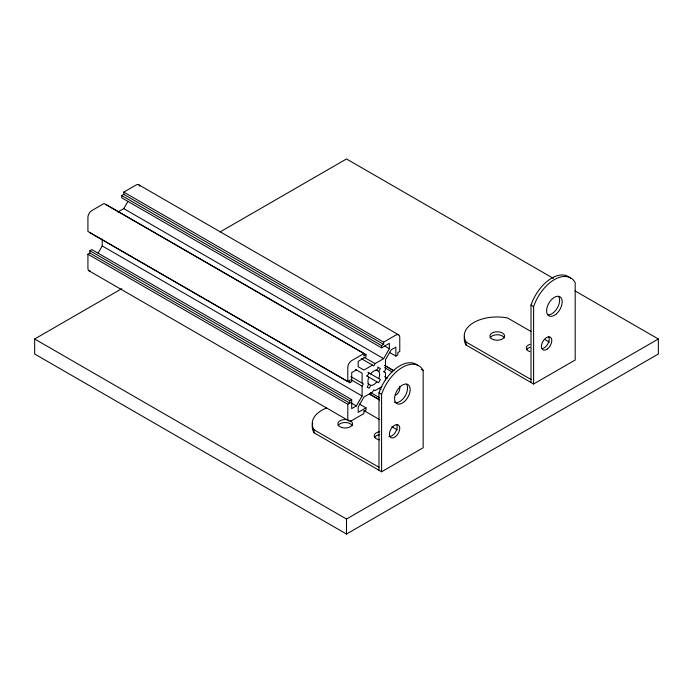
<?xml version="1.0" encoding="UTF-8"?>
<svg xmlns="http://www.w3.org/2000/svg" width="693" height="693" viewBox="0 0 693 693"><rect width="100%" height="100%" fill="white"/><g stroke="black" fill="none" stroke-linecap="round" stroke-linejoin="round"><path stroke-width="1.04" d="M350.875 376.628L363.392 383.861L362.092 386.105L362.092 395.989L356.358 405.925L351.697 408.619L351.697 399.61L349.748 400.736L349.748 403.135L89.873 253.101L87.924 254.227L87.924 268.33A5.509 3.179 -60 0 0 90.333 271.102M98.042 253.179L102.218 245.954L102.218 239.033M349.748 403.135L347.799 404.262L347.799 418.364A5.509 3.179 -60 0 0 351.697 420.616L363.912 413.565L363.912 411.313L365.991 410.117L365.991 407.865L359.45 404.088M363.912 353.551L104.037 203.517L91.822 210.568A5.509 3.179 -60 0 0 87.924 217.316L87.924 231.419L347.799 381.453L347.799 367.351A5.509 3.179 -60 0 1 351.697 360.603L363.912 353.551L363.912 355.804L365.991 354.599L365.991 356.852L358.194 361.356L358.194 366.736L363.929 370.045L372.488 365.107M362.092 383.108L362.092 373.224L355.552 369.447M385.481 380.509L385.481 372.609L383.61 371.526M389.336 352.321L395.876 356.098L395.876 347.098L391.216 349.792L385.481 359.728L385.481 369.603L384.182 371.855M368.858 377.131L368.719 377.408A8.273 4.773 -60 0 0 368.719 384.156L367.195 387.153L369.031 388.21L370.859 385.395A8.273 4.773 -60 0 0 376.706 382.016L376.879 381.765M378.716 378.586L378.854 378.309A8.273 4.773 -60 0 0 378.854 371.561L375.918 369.819M117.775 212.084L123.77 208.628L127.936 201.403M367.195 376.178L369.031 372.99M395.876 356.098L397.825 354.972L397.825 352.572L399.774 351.446L399.774 337.344A5.509 3.179 -60 0 0 395.876 335.091L383.662 342.151L383.662 344.395L123.787 194.361L121.708 195.565L121.708 197.808L381.583 347.851L389.379 343.347L389.379 348.726L383.645 358.662L375.086 363.6L373.787 365.852L361.27 358.627M378.543 367.507L376.706 370.322A8.273 4.773 -60 0 0 370.859 373.7L370.694 373.951M378.716 371.439L380.379 368.563L377.572 366.944M123.787 194.361L123.787 192.108L136.001 185.057A5.509 3.179 -60 0 1 139.38 185.36M89.873 253.101L89.873 250.701L91.822 249.575L351.697 399.61M574.999 290.878L658.35 338.998L658.35 354.002L346.5 534.043L34.65 354.002L34.65 338.998L121.743 288.712M220.071 231.947L346.5 158.957L553.464 278.439M121.708 195.565L381.583 345.599L383.662 344.395M356.358 369.915L351.697 372.609L351.697 381.609L349.748 382.735L89.873 232.692M347.799 381.453L349.748 380.336L349.748 382.735M381.93 386.659L375.086 390.609L373.787 389.856L372.488 392.108L363.929 397.054L358.194 406.982L358.194 412.37L365.991 407.865M312.76 423.232A32.71 18.884 0 0 0 314.016 432.77L381.583 471.777L423.163 447.773L423.163 370.374L421.431 369.378M533.61 384.009L575.19 360.005L575.19 282.605A32.71 18.884 -60 0 0 554.4 279.608A32.71 18.884 -60 0 0 533.61 306.609L533.61 384.009L466.042 345.001A32.71 18.884 0 0 1 464.553 336.33M34.65 338.998L346.5 519.04L658.35 338.998M570.356 278.153A32.71 18.884 -60 0 0 531.011 305.111L533.61 306.609M530.829 331.393L507.623 317.992A32.71 18.884 0 0 0 473.839 322.496A32.71 18.884 0 0 0 466.042 341.995L466.042 345.001M544.75 339.423L549.384 342.108M466.042 341.995L531.011 379.504M138.756 184.788L398.631 334.823M123.787 192.108L383.662 342.151M384.702 346.032L389.379 348.726M123.77 208.628L383.645 358.662M106.116 204.565L365.991 354.599M384.736 365.428L394.083 370.824M384.814 365.618L393.234 370.478M384.658 367.628L392.134 371.95M363.868 357.129L375.086 363.6M384.658 376.628L387.465 378.248M367.888 372.332L380.379 379.539L378.543 382.727L366.597 375.831M379.097 388.426L380.968 389.501M367.888 383.723L370.694 385.343M417.671 365.332A32.71 18.884 -60 0 0 378.984 392.879L381.583 394.386L381.583 471.777M350.875 379.634L362.092 386.105M370.365 392.385L379.712 397.782M369.638 394.066L378.984 399.463M369.43 394.1L379.712 400.034M102.218 245.954L362.092 395.989M89.873 250.701L349.748 400.736M350.745 402.685L356.358 405.925M363.946 410.585L379.729 419.698M391.796 426.663L397.358 429.877M87.924 254.227L347.799 404.262M89.068 270.85L348.943 420.894M326.49 408.021A32.71 18.884 0 0 0 314.016 429.773L378.984 467.281M531.011 305.111L531.011 382.51M399.774 386.347L399.774 388.357A5.509 3.179 -60 0 1 395.876 395.114M381.583 345.599L381.583 347.851M378.984 392.879L378.984 470.278M346.5 519.04L346.5 534.043M314.016 429.773L314.016 432.77M558.549 296.413A11.027 6.367 -60 0 1 557.311 307.995A11.027 6.367 -60 0 1 547.903 314.856M548.735 336.772A7.354 4.245 -60 0 1 547.808 343.893A7.354 4.245 -60 0 1 542.186 348.674M529.937 351.672A7.354 4.245 0 0 1 529.937 344.326M490.124 337.898A7.354 4.245 0 0 1 497.227 334.754A7.354 4.245 0 0 1 504.331 337.898M526.507 349.904A7.354 4.245 0 0 1 529.937 347.323M406.522 384.182A11.027 6.367 -60 0 1 404.521 396.985A11.027 6.367 -60 0 1 394.265 402.131M396.708 424.549A7.354 4.245 -60 0 1 395.287 432.484A7.354 4.245 -60 0 1 388.964 436.399M381.583 394.386A32.71 18.884 -60 0 1 402.373 367.377A32.71 18.884 -60 0 1 423.163 370.374M350.398 420.772A7.354 4.245 0 0 1 348.31 427.616A7.354 4.245 0 0 1 337.881 424.142A7.354 4.245 0 0 1 347.106 419.672M379.677 439.873A7.354 4.245 0 0 1 374.229 435.776A7.354 4.245 0 0 1 379.677 431.67M338.097 425.675A7.354 4.245 0 0 1 345.201 422.522A7.354 4.245 0 0 1 352.304 425.675M374.48 437.673A7.354 4.245 0 0 1 379.677 434.676M139.605 185.759A5.509 3.179 -60 0 1 139.769 186.218M547.47 348.917A7.354 4.245 -60 0 0 550.614 337.361A7.354 4.245 -60 0 0 541.735 344.213A7.354 4.245 -60 0 0 547.47 348.917M556.418 313.842A11.027 6.367 -60 0 0 559.909 296.76A11.027 6.367 -60 0 0 546.872 308.333A11.027 6.367 -60 0 0 556.418 313.842M493.555 339.674A7.354 4.245 0 0 0 504.582 336.001A7.354 4.245 0 0 0 493.555 332.319A7.354 4.245 0 0 0 493.555 339.674M395.443 436.694A7.354 4.245 -60 0 0 398.588 425.138A7.354 4.245 -60 0 0 389.709 431.99A7.354 4.245 -60 0 0 395.443 436.694M404.391 401.611A11.027 6.367 -60 0 0 407.882 384.537A11.027 6.367 -60 0 0 394.845 396.101A11.027 6.367 -60 0 0 404.391 401.611"/></g></svg>
